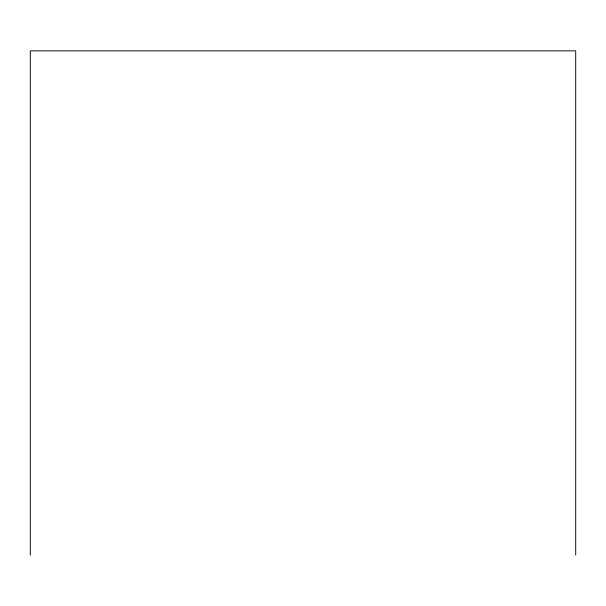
<?xml version="1.0" encoding="UTF-8"?>
<svg xmlns="http://www.w3.org/2000/svg" width="606" height="606" viewBox="0 0 606 606"><rect width="100%" height="100%" fill="white"/><g stroke="black" fill="none" stroke-linecap="round" stroke-linejoin="round"><path stroke-width="0.91" d="M575.7 555.134L575.7 50.866L30.3 50.866L30.3 555.134"/></g></svg>
